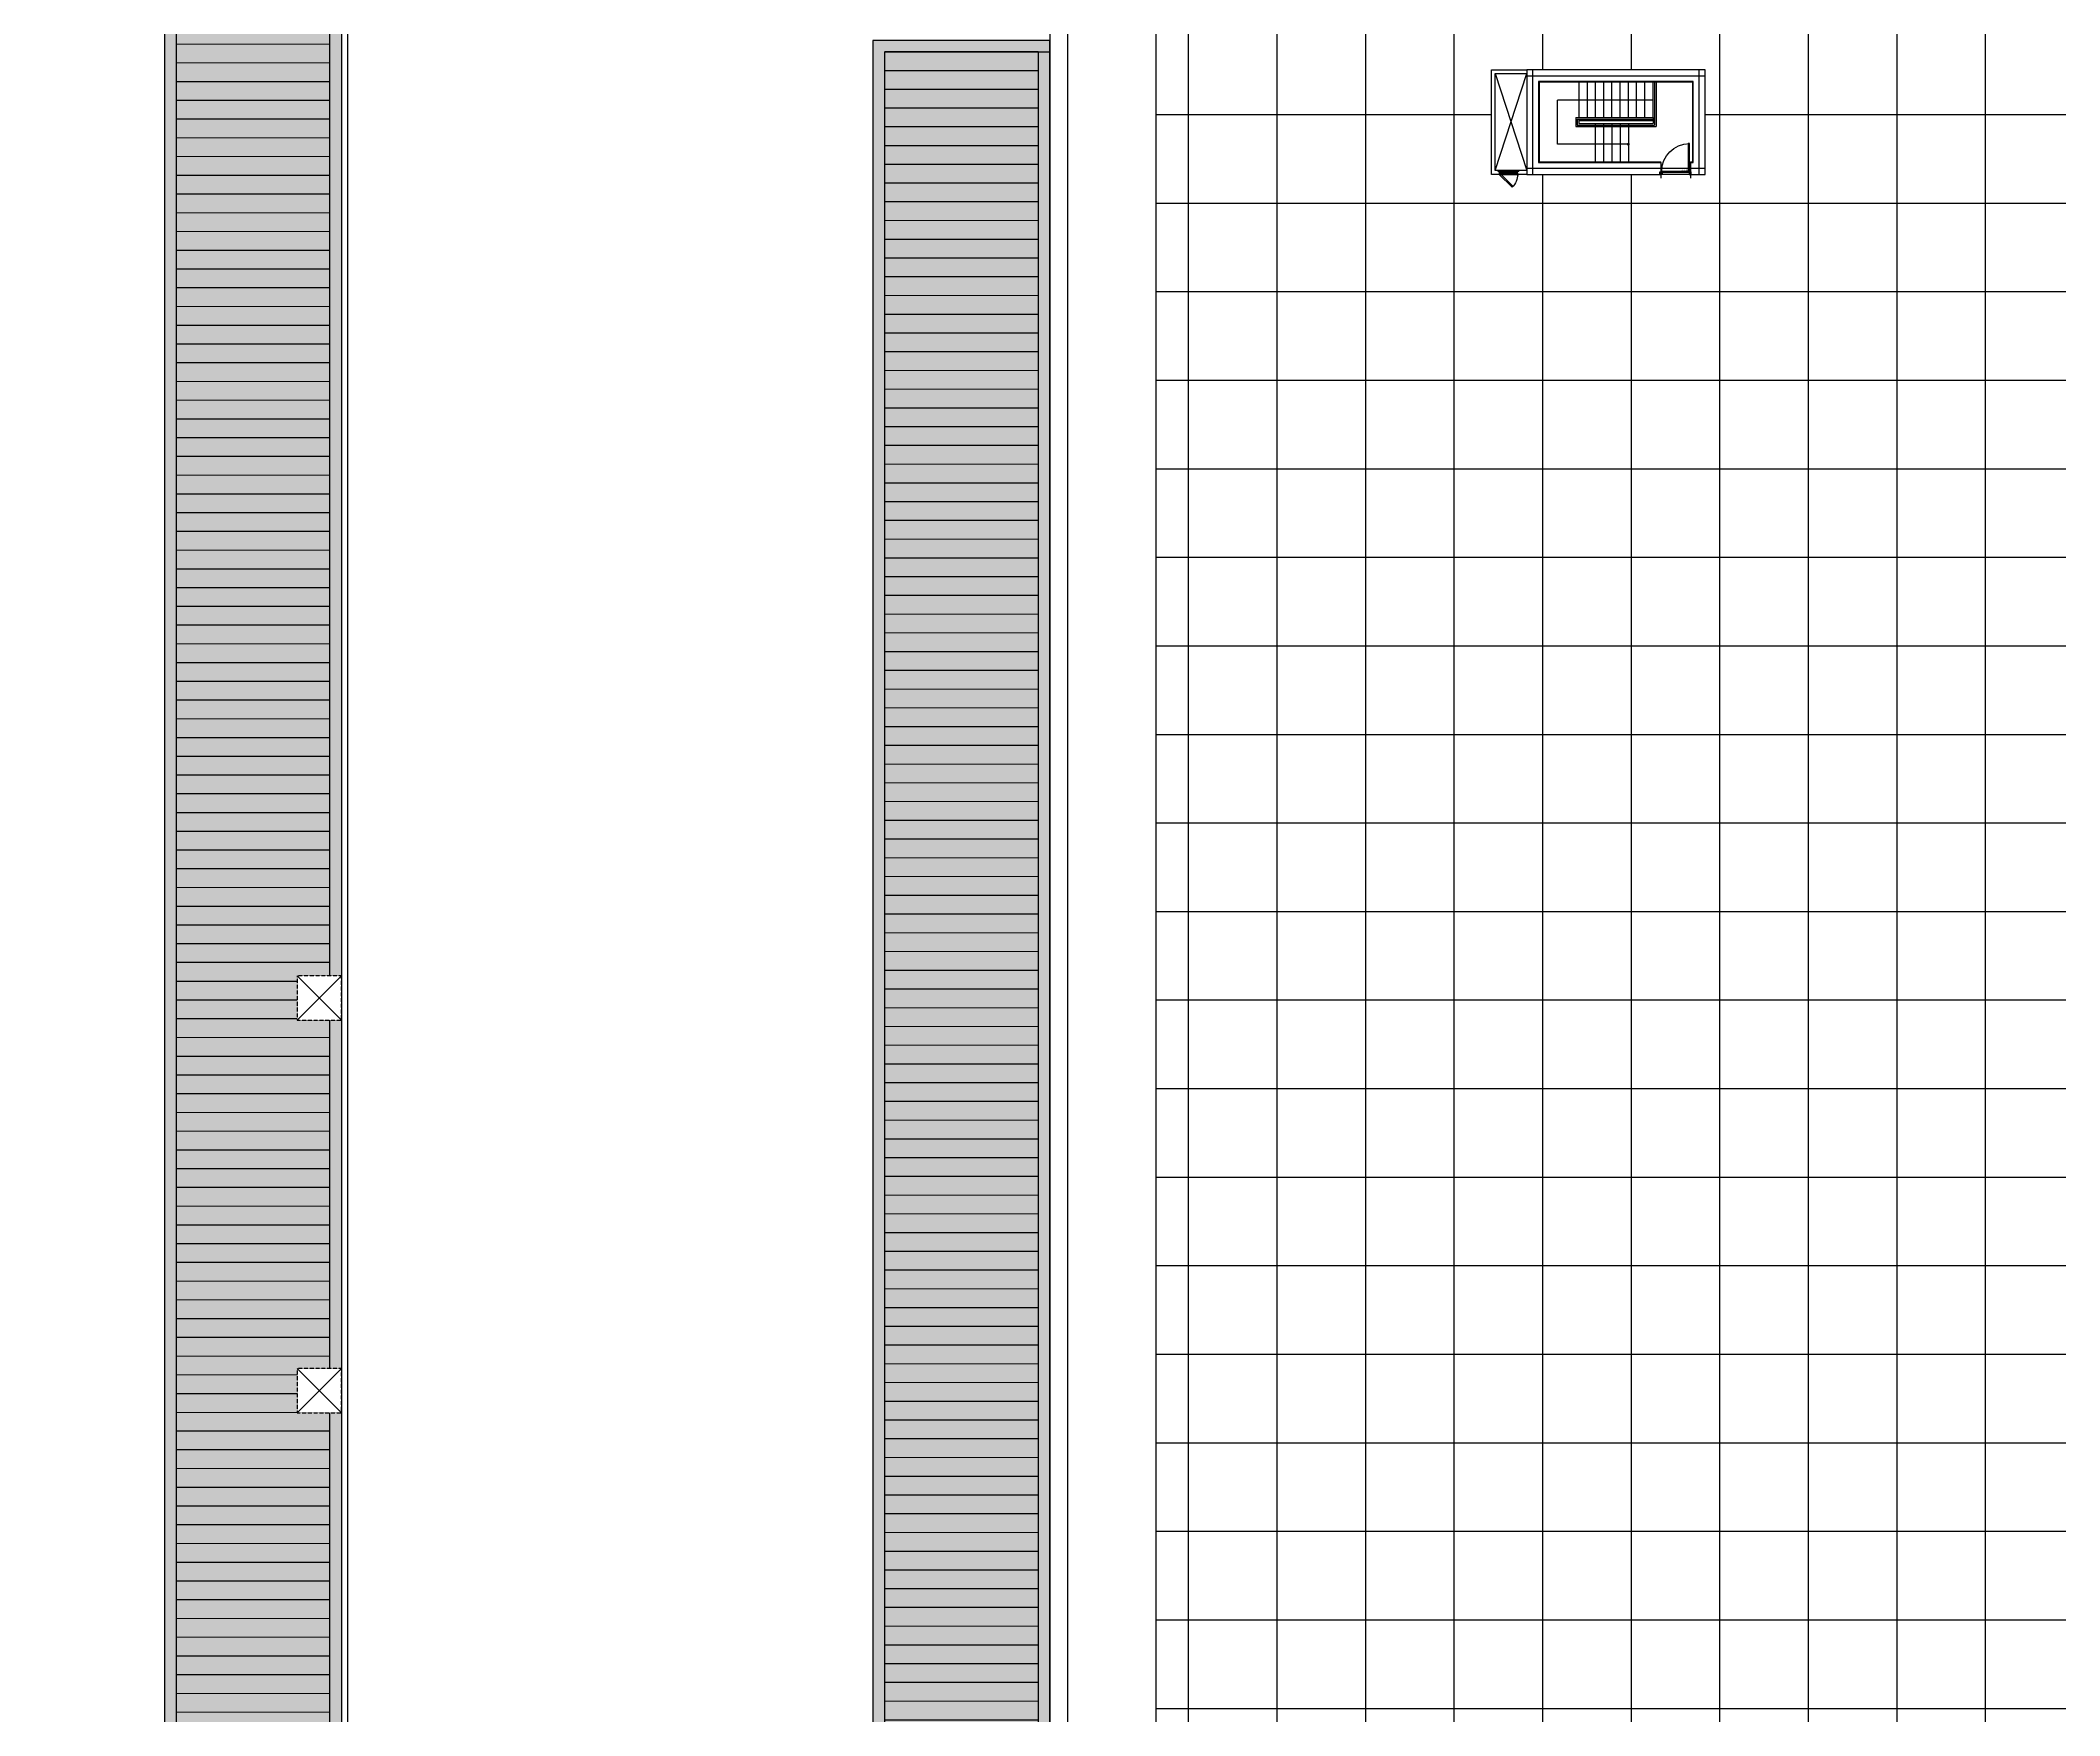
# Model space of a CAD drawing. Extents: x 152195838 to 160350639, y 364657247 to 370318102.
# Drawn here: x 160089147 to 160157558, y 365003872 to 365060630 of the extents above; entities that cross this region are included whole.
import ezdxf
from ezdxf.enums import TextEntityAlignment as Align
from ezdxf.xclip import XClip

# ---------------------------------------------------------------- set-up
doc = ezdxf.new("R2010")
doc.units = 0
doc.header["$MEASUREMENT"] = 0
doc.linetypes.add('CEN', pattern=[63, 60, -1, 1, -1])
doc.linetypes.add('DASHED', pattern=[0.75, 0.5, -0.25])
doc.layers.get('0').update_dxf_attribs({"linetype": 'CONTINUOUS'})
doc.layers.add('!WORK', color=150, linetype='CONTINUOUS', plot=False)
for name, color, linetype in [('4A.TEC CEN 보조1', 14, 'CEN'), ('4A.TEC ELE 1', 7, 'CONTINUOUS'), ('4A.TEC ELE 4', 9, 'CONTINUOUS'), ('4A.TEC IND', 7, 'CONTINUOUS'), ('4A.TEC 마감선 2', 5, 'CONTINUOUS'), ('4A.TEC 벽체 1', 2, 'CONTINUOUS'), ('4A.TEC 벽체 3', 4, 'CONTINUOUS'), ('4A.TEC 해치 1', 9, 'CONTINUOUS'), ('A-DOOR', 4, 'CONTINUOUS'), ('A-DOOR-C', 1, 'CONTINUOUS'), ('A-DOOR-FIN', 8, 'CONTINUOUS'), ('A-DOOR1', 4, 'CONTINUOUS'), ('A-DOOR2_CpON', 8, 'CONTINUOUS'), ('A-ETC', 5, 'CONTINUOUS'), ('F0027217', 7, 'CONTINUOUS'), ('HAT', 5, 'CONTINUOUS'), ('main-plan$0$4A.TEC DOOR', 4, 'CONTINUOUS'), ('main-Plan$0$4A.TEC 창호 2', 4, 'CONTINUOUS')]:
    doc.layers.add(name, color=color, linetype=linetype)
doc.styles.add('돋움', font='')
doc.styles.get('돋움').set_extended_font_data('DotumChe')

# ---------------------------------------------------------------- blocks, each defined once
blk = doc.blocks.new('asq9q')
for p, q in [((159790047, 364980932), (159791547, 364982432)), ((159790047, 364982432), (159791547, 364980932))]:
    blk.add_line(p, q)
at = {"linetype": 'DASHED'}
blk.add_lwpolyline([(159790047, 364980932), (159791547, 364980932), (159791547, 364982432), (159790047, 364982432)], close=True, dxfattribs=at)
blk = doc.blocks.new('zw$EEDA')
at = {"layer": '4A.TEC 해치 1', "linetype": 'Continuous'}
h = blk.add_hatch(color=254, dxfattribs=at)
h.dxf.hatch_style = 1
h.paths.add_polyline_path([(6000, 0), (6000, 11000), (4500, 11000), (4500, 12500), (6000, 12500), (6000, 31700), (4500, 31700), (4500, 33200), (6000, 33200), (6000, 45000), (4500, 45000), (4500, 46500), (6000, 46500), (6000, 89200), (0, 89200), (0, 0)])
at = {"layer": '4A.TEC 해치 1'}
h = blk.add_hatch(dxfattribs=at)
h.set_pattern_fill('LINE', color=256, scale=200, angle=360)
h.set_pattern_definition([(360, (-434424.4, 2090698.2), (2e-12, 635), [])])
edge = h.paths.add_edge_path()
edge.add_line((400, 88800), (5600, 88800))
edge.add_line((5600, 88800), (5600, 46500))
edge.add_line((5600, 46500), (4500, 46500))
edge.add_line((4500, 46500), (4500, 45000))
edge.add_line((4500, 45000), (5600, 45000))
edge.add_line((5600, 45000), (5600, 33200))
edge.add_line((5600, 33200), (4500, 33200))
edge.add_line((4500, 33200), (4500, 31700))
edge.add_line((4500, 31700), (5600, 31700))
edge.add_line((5600, 31700), (5600, 12500))
edge.add_line((5600, 12500), (4500, 12500))
edge.add_line((4500, 12500), (4500, 11000))
edge.add_line((4500, 11000), (5600, 11000))
edge.add_line((5600, 11000), (5600, 400))
edge.add_line((5600, 400), (400, 400))
edge.add_line((400, 400), (400, 88600))
at = {"ltscale": 1000}
blk.add_lwpolyline([(6000, 89200), (0, 89200), (0, 0), (6000, 0)], dxfattribs=at)
at = {"layer": '4A.TEC ELE 1', "color": 8}
for p, q in [((5600, 88800), (5600, 46500)), ((5600, 45000), (5600, 33200)), ((5600, 31700), (5600, 12500)), ((5600, 11000), (5600, 400))]:
    blk.add_line(p, q, dxfattribs=at)
blk.add_lwpolyline([(6000, 88800), (400, 88800), (400, 400), (5600, 400)], dxfattribs=at)
for p in [(-159785547, -364935932), (-159785547, -364949232), (-159785547, -364969932)]:
    blk.add_blockref('asq9q', p)
blk = doc.blocks.new('dwg7F0D')
h = blk.add_hatch()
h.set_pattern_fill('ANSI37', color=253, scale=4000, angle=45, style=0)
h.set_pattern_definition([(90, (143763.5, -224403.43), (-500, 3e-14), []), (180, (143763.5, -224403.43), (-6e-14, -500), [])])
h.paths.add_polyline_path([(175475, 107628), (168277, 111740), (163617, 114401, -0.125113), (160887, 117037), (160717, 116931, -0.044026), (160093, 118172), (146103, 153405), (143474, 160024), (143474, 180350, 0.031352), (141674, 178662), (141674, 159680), (144572, 152384), (158420, 117508, 0.170076), (162625, 112664), (198212, 92338, 0.414214), (197541, 94794), (175375, 107454)])
blk = doc.blocks.new('zw$EE0')
at = {"layer": '4A.TEC 해치 1', "linetype": 'Continuous'}
h = blk.add_hatch(color=254, dxfattribs=at)
h.dxf.hatch_style = 1
h.paths.add_polyline_path([(0, 34600), (0, 25100), (0, 25100), (0, 23600), (0, 23600), (0, 600), (6000, 600), (6000, 78800), (0, 78800), (0, 36100), (0, 36100), (0, 34600)])
at = {"layer": '4A.TEC 해치 1'}
h = blk.add_hatch(dxfattribs=at)
h.set_pattern_fill('LINE', color=256, scale=200, angle=180)
h.set_pattern_definition([(180, (440424.4, -2000898.2), (-2e-12, -635), [])])
h.paths.add_polyline_path([(400, 36100), (400, 78400), (5600, 78400), (5600, 0), (400, 0), (400, 34600)])
at = {"ltscale": 1000}
blk.add_lwpolyline([(0, 600), (6000, 600), (6000, 78800), (0, 78800)], dxfattribs=at)
at = {"layer": '4A.TEC ELE 1', "color": 8}
blk.add_line((400, 1000), (400, 78400), dxfattribs=at)
blk.add_lwpolyline([(0, 1000), (5600, 1000), (5600, 78400), (400, 78400)], dxfattribs=at)
blk = doc.blocks.new('A$C4D7A5D56')
at = {"layer": '!WORK', "linetype": 'Continuous'}
for p, q in [((809, 1030), (1171, 1030)), ((809, 30), (1171, 30))]:
    blk.add_line(p, q, dxfattribs=at)
at = {"layer": 'A-DOOR'}
for points in [[(940, 1000), (980, 1000), (980, 985), (1040, 985), (1040, 1000), (1040, 1000), (1040, 1030), (940, 1030)], [(1040, 30), (940, 30), (940, 60), (980, 60), (980, 75), (1040, 75), (1040, 60), (1040, 60)]]:
    blk.add_lwpolyline(points, close=True, dxfattribs=at)
at = {"layer": 'A-DOOR-C'}
blk.add_arc((940, 60), 940, 90, 180, dxfattribs=at)
at = {"layer": 'A-DOOR-FIN'}
for p, q in [((940, 60), (940, 1000)), ((980, 75), (980, 985)), ((1040, 60), (1040, 1000)), ((1040, 75), (1040, 985))]:
    blk.add_line(p, q, dxfattribs=at)
at = {"layer": 'A-DOOR1'}
blk.add_lwpolyline([(0, 60), (0, 100), (940, 100), (940, 60)], close=True, dxfattribs=at)
at = {"layer": 'A-DOOR2_CpON', "linetype": 'Continuous'}
blk.add_line((940, 60), (940, 1000), dxfattribs=at)
at = {"layer": 'A-ETC'}
for p, q in [((1020, 1060), (960, 1060)), ((960, 1060), (960, 1030)), ((1020, 0), (960, 0))]:
    blk.add_line(p, q, dxfattribs=at)
at = {"layer": '!WORK', "style": '돋움'}
blk.add_text('1000 FSD', height=35, rotation=90, dxfattribs=at).set_placement((898, 113), align=Align.MIDDLE_LEFT)
blk = doc.blocks.new('main-Plan$0$4A.TEC 점검구 700')
at = {"layer": 'main-Plan$0$4A.TEC 창호 2', "ltscale": 1.2}
for p, q in [((-55, 0), (-645, 0)), ((-40, -100), (-660, -100)), ((-55, -50), (-645, -50))]:
    blk.add_line(p, q, dxfattribs=at)
at = {"layer": 'main-Plan$0$4A.TEC 창호 2', "flags": 128}
for points in [[(-700, -20), (-700, 0), (-645, 0), (-645, -50), (-660, -50), (-660, -100), (-700, -100), (-700, -80)], [(0, -20), (0, 0), (-55, 0), (-55, -50), (-40, -50), (-40, -100), (0, -100), (0, -80)]]:
    blk.add_lwpolyline(points, dxfattribs=at)
at = {"layer": 'main-Plan$0$4A.TEC 창호 2', "ltscale": 1.2}
blk.add_lwpolyline([(-40, -100), (-72, -68), (-510, -507), (-478, -538)], close=True, dxfattribs=at)
at = {"layer": 'main-Plan$0$4A.TEC 창호 2'}
blk.add_arc((-40, -100), 620, 180, 225, dxfattribs=at)

msp = doc.modelspace()

# ---------------------------------------------------------------- hatches: boundary and pattern name
at = {"layer": 'HAT'}
h = msp.add_hatch(dxfattribs=at)
h.set_pattern_fill('_USER', color=8, scale=3000, double=1, pattern_type=0)
h.set_pattern_definition([(0, (160194047, 365163116.4), (0, 3000), []), (90, (160194047, 365163116.4), (-3000, 2e-13), [])])
h.paths.add_polyline_path([(160145547.0046, 365059631.8958), (160145547.0046, 365056091.8958), (160138307.0046, 365056091.8958), (160138307.0046, 365059631.8958)], flags=16)
h.paths.add_polyline_path([(160197947.0046, 364986031.8958), (160126947.0046, 364986031.8958), (160126947.0046, 364994431.8958), (160126947.0046, 364997854.3443), (160135347.0046, 364997971.8958), (160135347.0046, 364994431.8958), (160145672.0046, 364994431.8958), (160145672.0046, 364997971.8958), (160126947.0046, 364997971.8958), (160126947.0046, 365068031.8958), (160197947.0046, 365068031.8958)])

# ---------------------------------------------------------------- linework, layer by layer
at = {"flags": 128}
for points in [[(160182847.0046, 365071631.8958), (160099347.0046, 365071631.8958), (160099347.0046, 364982431.8958), (160201547.0046, 364982431.8958), (160201547.0046, 365060531.8958)], [(160123347.0046, 365071431.8958), (160099547.0046, 365071431.8958), (160099547.0046, 364982631.8958), (160123347.0046, 364982631.8958)]]:
    msp.add_lwpolyline(points, dxfattribs=at)
at = {"layer": '4A.TEC CEN 보조1'}
for p, q in [((160139707.0046, 365056091.8958), (160139707.0046, 365059631.8958)), ((160145347.0046, 365056091.8958), (160145347.0046, 365059631.8958)), ((160139507.0046, 365059431.8958), (160145547.0046, 365059431.8958)), ((160145547.0046, 365056291.8958), (160139507.0046, 365056291.8958))]:
    msp.add_line(p, q, dxfattribs=at)
at = {"layer": '4A.TEC ELE 4', "color": 8, "ltscale": 0.3}
for p, q in [((160141267.0046, 365059211.8958), (160141267.0046, 365058011.8958)), ((160141547.0046, 365059211.8958), (160141547.0046, 365058011.8958)), ((160141547.0046, 365059211.8958), (160141547.0046, 365058011.8958)), ((160141827.0046, 365059211.8958), (160141827.0046, 365058011.8958)), ((160142387.0046, 365058011.8958), (160142387.0046, 365059211.8958)), ((160142667.0046, 365058011.8958), (160142667.0046, 365059211.8958)), ((160142947.0046, 365058011.8958), (160142947.0046, 365059211.8958)), ((160143227.0046, 365058011.8958), (160143227.0046, 365059211.8958)), ((160143507.0046, 365058011.8958), (160143507.0046, 365059211.8958)), ((160143787.0046, 365058011.8958), (160143787.0046, 365059211.8958)), ((160143837.0046, 365059211.8958), (160143837.0046, 365057761.8958)), ((160143887.0046, 365059211.8958), (160143887.0046, 365057711.8958)), ((160141167.0046, 365058011.8958), (160141167.0046, 365057711.8958)), ((160141167.0046, 365058011.8958), (160143787.0046, 365058011.8958)), ((160141167.0046, 365057711.8958), (160143887.0046, 365057711.8958)), ((160141217.0046, 365057961.8958), (160141217.0046, 365057761.8958)), ((160141217.0046, 365057961.8958), (160143787.0046, 365057961.8958)), ((160141217.0046, 365057761.8958), (160143837.0046, 365057761.8958)), ((160141267.0046, 365057961.8958), (160141267.0046, 365057911.8958)), ((160141267.0046, 365057961.8958), (160141267.0046, 365057811.8958)), ((160141267.0046, 365057911.8958), (160143787.0046, 365057911.8958)), ((160141267.0046, 365057811.8958), (160143787.0046, 365057811.8958)), ((160141547.0046, 365057961.8958), (160141547.0046, 365057911.8958)), ((160141547.0046, 365057961.8958), (160141547.0046, 365057911.8958)), ((160141827.0046, 365057961.8958), (160141827.0046, 365057911.8958)), ((160141827.0046, 365057811.8958), (160141827.0046, 365057761.8958)), ((160141827.0046, 365057711.8958), (160141827.0046, 365056511.8958)), ((160142107.0046, 365057711.8958), (160142107.0046, 365056511.8958)), ((160142387.0046, 365057711.8958), (160142387.0046, 365056511.8958)), ((160142667.0046, 365057711.8958), (160142667.0046, 365056511.8958)), ((160142947.0046, 365057911.8958), (160142947.0046, 365057961.8958)), ((160142947.0046, 365057811.8958), (160142947.0046, 365057761.8958)), ((160142947.0046, 365057711.8958), (160142947.0046, 365056511.8958)), ((160143227.0046, 365057911.8958), (160143227.0046, 365057961.8958)), ((160143507.0046, 365057911.8958), (160143507.0046, 365057961.8958)), ((160143787.0046, 365058011.8958), (160143787.0046, 365057811.8958))]:
    msp.add_line(p, q, dxfattribs=at)
at = {"layer": '4A.TEC ELE 4', "color": 8}
for p, q in [((160142107.0046, 365059211.8958), (160142107.0046, 365058011.8958)), ((160142387.0046, 365057911.8958), (160142387.0046, 365057961.8958)), ((160142387.0046, 365057811.8958), (160142387.0046, 365057761.8958))]:
    msp.add_line(p, q, dxfattribs=at)
at = {"layer": '4A.TEC ELE 4', "color": 8, "ltscale": 0.02}
for p, q in [((160142107.0046, 365057961.8958), (160142107.0046, 365057911.8958)), ((160142107.0046, 365057811.8958), (160142107.0046, 365057761.8958))]:
    msp.add_line(p, q, dxfattribs=at)
at = {"layer": '4A.TEC ELE 4', "color": 8, "ltscale": 0.2}
for p, q in [((160142667.0046, 365057911.8958), (160142667.0046, 365057961.8958)), ((160142667.0046, 365057811.8958), (160142667.0046, 365057761.8958))]:
    msp.add_line(p, q, dxfattribs=at)
at = {"layer": '4A.TEC IND', "color": 8}
for p, q in [((160143787.0046, 365058609.3958), (160140547.0046, 365058609.393)), ((160140547.0049, 365057112.6895), (160140547.0046, 365058609.393)), ((160142957.0049, 365057110.1924), (160140547.0049, 365057112.6895))]:
    msp.add_line(p, q, dxfattribs=at)
at = {"layer": '4A.TEC IND', "const_width": 50}
msp.add_lwpolyline([(160142922.0046, 365057111.8958, -1), (160142972.0046, 365057111.8958, -1)], format="xyb", close=True, dxfattribs=at)
at = {"layer": '4A.TEC 마감선 2'}
for p, q in [((160145127.0046, 365059211.8958), (160139927.0046, 365059211.8958)), ((160139927.0046, 365059211.8958), (160139927.0046, 365056511.8958)), ((160145127.0046, 365056511.8958), (160145127.0046, 365059211.8958)), ((160139927.0046, 365056511.8958), (160144047.0046, 365056511.8958)), ((160144047.0046, 365056491.8958), (160144047.0046, 365056511.8958)), ((160145047.0046, 365056511.8958), (160145047.0046, 365056491.8958)), ((160145047.0046, 365056511.8958), (160145127.0046, 365056511.8958))]:
    msp.add_line(p, q, dxfattribs=at)
at = {"layer": '4A.TEC 벽체 1'}
for p, q in [((160145547.0046, 365059631.8958), (160139507.0046, 365059631.8958)), ((160139507.0046, 365059631.8958), (160139507.0046, 365056091.8958)), ((160145547.0046, 365056091.8958), (160145547.0046, 365059631.8958)), ((160145147.0046, 365059231.8958), (160139907.0046, 365059231.8958)), ((160139907.0046, 365059231.8958), (160139907.0046, 365056491.8958)), ((160145147.0046, 365056491.8958), (160145147.0046, 365059231.8958)), ((160139507.0046, 365056091.8958), (160144047.0046, 365056091.8958)), ((160139907.0046, 365056491.8958), (160144047.0046, 365056491.8958)), ((160144047.0046, 365056491.8958), (160144047.0046, 365056091.8958)), ((160145047.0046, 365056491.8958), (160145047.0046, 365056091.8958)), ((160145047.0046, 365056491.8958), (160145147.0046, 365056491.8958)), ((160145047.0046, 365056091.8958), (160145547.0046, 365056091.8958))]:
    msp.add_line(p, q, dxfattribs=at)
at = {"layer": '4A.TEC 벽체 3'}
msp.add_lwpolyline([(160182847.0046, 365071631.8958), (160201547.0046, 365071631.8958), (160201547.0046, 364982431.8958), (160171847.0046, 364982431.8958), (160171847.0046, 364982431.8958), (160123347.0046, 364982431.8958), (160123347.0046, 365060631.8958)], dxfattribs=at)
for points in [[(160201547.0046, 365071631.8958), (160123347.0046, 365071631.8958), (160123347.0046, 364982431.8958), (160201547.0046, 364982431.8958)], [(160200947.0046, 365071031.8958), (160123947.0046, 365071031.8958), (160123947.0046, 364983031.8958), (160200947.0046, 364983031.8958)]]:
    msp.add_lwpolyline(points, close=True, dxfattribs=at)
at = {"layer": '4A.TEC 벽체 3', "flags": 128}
for points in [[(160139507.0046, 365056091.8958), (160138307.0046, 365056091.8958), (160138307.0046, 365059631.8958), (160139507.0046, 365059631.8958)], [(160139507.0046, 365056216.8958), (160138432.0046, 365056216.8958), (160138432.0046, 365059506.8958), (160139507.0046, 365059506.8958)]]:
    msp.add_lwpolyline(points, dxfattribs=at)
at = {"layer": '4A.TEC 해치 1'}
for p, q in [((160138432.0046, 365056216.8958), (160139507.0046, 365059506.8958)), ((160138432.0046, 365059506.8958), (160139507.0046, 365056216.8958))]:
    msp.add_line(p, q, dxfattribs=at)
at = {"layer": 'HAT', "color": 8}
msp.add_lwpolyline([(160126947.0046, 365068031.8958), (160197947.0046, 365068031.8958), (160197947.0046, 364986031.8958), (160126947.0046, 364986031.8958)], close=True, dxfattribs=at)

# ---------------------------------------------------------------- block references
ref = msp.add_blockref('dwg7F0D', (159906294.1963, 364870692.3902))
XClip(ref).set_block_clipping_path([(73539.6965195835, 26276.3403886557), (382345.1829194725, 254113.1821118593)])
msp.add_blockref('zw$EEDA', (160093347.0046, 364982431.8958))
at = {"layer": '4A.TEC 벽체 1', "xscale": -1, "rotation": 89.99999999999999}
msp.add_blockref('A$C4D7A5D56', (160145077.0041, 365057131.8973), dxfattribs=at)
at = {"layer": 'F0027217', "rotation": 180}
msp.add_blockref('zw$EE0', (160123347.0046, 365061231.8958), dxfattribs=at)
at = {"layer": 'main-plan$0$4A.TEC DOOR', "xscale": -1}
msp.add_blockref('main-Plan$0$4A.TEC 점검구 700', (160138532.0046, 365056191.8958), dxfattribs=at)

doc.saveas('drawing.dxf')
